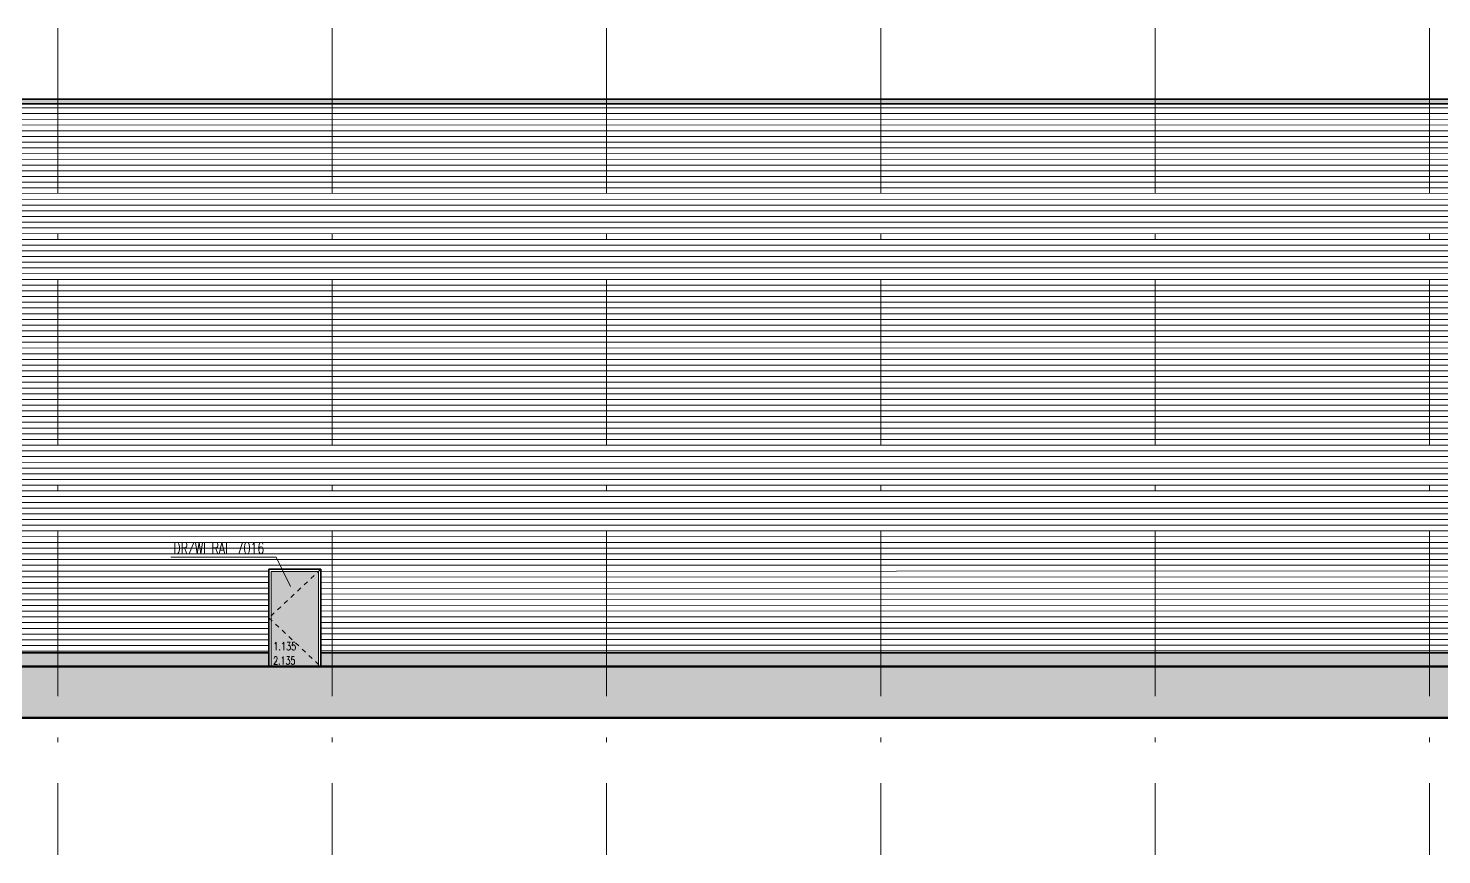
# Model space of a CAD drawing. Extents: x 6529560 to 6558080, y 5579316 to 5588131.
# Drawn here: x 6544000.35 to 6544031.27, y 5579545.44 to 5579563.51 of the extents above; entities that cross this region are included whole.
import ezdxf

# ---------------------------------------------------------------- set-up
doc = ezdxf.new("R2010")
doc.units = 0
doc.header["$MEASUREMENT"] = 0
for name, pattern in [('ACAD_ISO10W100', [18, 12, -3, 0, -3]), ('GR_HIDDEN', [0.004, 0.003, -0.001]), ('GR_SOLID', [0])]:
    doc.linetypes.add(name, pattern=pattern)
doc.layers.add('ARCH_BLACHA_7016', color=251, linetype='CONTINUOUS', lineweight=0, true_color=0x545454)
for name, color, linetype, lineweight in [('arch_linie widokowe elewacje', 150, 'GR_SOLID', 13), ('arch_osie', 181, 'CONTINUOUS', 5), ('arch_powierzchnia', 6, 'CONTINUOUS', 35), ('arch_sciany murowane wewnetrzne', 20, 'CONTINUOUS', 25), ('arch_sciany_ocieplenie', 253, 'CONTINUOUS', 15), ('FENSTER_N1', 7, 'GR_HIDDEN', 13), ('GESCHOSS_N8', 4, 'GR_SOLID', 18), ('RASTER_1_N9', 7, 'GR_SOLID', 18), ('STRICHART_0_N4', 4, 'GR_SOLID', 50), ('STRICHART_5_N0', 6, 'GR_HIDDEN', 13), ('TEXT_N2', 7, 'GR_SOLID', 25)]:
    doc.layers.add(name, color=color, linetype=linetype, lineweight=lineweight)
doc.styles.add('GR_STANDARD', font='simplex.shx')

msp = doc.modelspace()

# ---------------------------------------------------------------- hatches: boundary and pattern name
at = {"layer": 'ARCH_BLACHA_7016'}
h = msp.add_hatch(dxfattribs=at)
h.set_pattern_fill('LINE', color=256)
h.set_pattern_definition([(0, (2952.09783, -1380.60677), (0, 0.125), [])])
h.paths.add_polyline_path([(6544037.4615, 5579549.8595), (6544037.4615, 5579561.8595), (6543928.5415, 5579561.8595), (6543928.5415, 5579549.8595), (6544005.6165, 5579549.8595), (6544005.6165, 5579551.6845), (6544006.7515, 5579551.6845), (6544006.7515, 5579549.8595)])
at = {"layer": 'arch_sciany_ocieplenie'}
h = msp.add_hatch(color=256, dxfattribs=at)
h.dxf.hatch_style = 1
h.paths.add_polyline_path([(6544037.4615, 5579561.8595), (6543928.5415, 5579561.8595), (6543928.5415, 5579561.9595), (6544037.4615, 5579561.9595)])
at = {"layer": 'GESCHOSS_N8'}
h = msp.add_hatch(color=253, dxfattribs=at)
h.dxf.hatch_style = 1
h.paths.add_polyline_path([(6544006.7515, 5579549.8595), (6544037.4915, 5579549.8595), (6544037.4915, 5579549.5595), (6544006.7515, 5579549.5595)])
h.paths.add_polyline_path([(6543928.5115, 5579549.8595), (6544005.6165, 5579549.8595), (6544005.6165, 5579549.5595), (6543928.5115, 5579549.5595)])
at = {"layer": 'STRICHART_0_N4'}
msp.add_hatch(color=256, dxfattribs=at).paths.add_polyline_path([(6544046.8667, 5579549.5595), (6544004.356, 5579549.5595), (6543964.191, 5579549.5595), (6543921.6888, 5579549.5595), (6543921.6888, 5579548.4369), (6544046.8667, 5579548.4369)])

# ---------------------------------------------------------------- linework, layer by layer
at = {"layer": 'arch_linie widokowe elewacje', "extrusion": (0, 0, -1)}
for points in [[(-6544006.7515, 5579549.5595), (-6544005.6165, 5579549.5595), (-6544005.6165, 5579551.6845), (-6544006.7515, 5579551.6845), (-6544006.7515, 5579549.5595)], [(-6544006.7015, 5579549.5595), (-6544005.6665, 5579549.5595), (-6544005.6665, 5579551.6345), (-6544006.7015, 5579551.6345), (-6544006.7015, 5579549.5595)]]:
    msp.add_lwpolyline(points, dxfattribs=at)
at = {"layer": 'arch_linie widokowe elewacje', "color": 251, "extrusion": (0, 0, -1)}
msp.add_solid([(-6544006.7015, 5579549.5595, -6.5405), (-6544005.6665, 5579549.5595, -6.5405), (-6544006.7015, 5579551.6345, -6.5405), (-6544005.6665, 5579551.6345, -6.5405)], dxfattribs=at)
at = {"layer": 'arch_osie', "linetype": 'ACAD_ISO10W100', "ltscale": 0.3, "extrusion": (4.94832e-09, 8.0265e-10, 1), "elevation": 0}
for points in [[(6544001.0015, 5579563.5074), (6544001.0015, 5579545.4444)], [(6544007.0015, 5579563.5074), (6544007.0015, 5579545.4444)], [(6544013.0015, 5579563.5074), (6544013.0015, 5579545.4444)], [(6544019.0015, 5579563.5074), (6544019.0015, 5579545.4444)], [(6544025.0015, 5579563.5074), (6544025.0015, 5579545.4444)], [(6544031.0015, 5579563.5074), (6544031.0015, 5579545.4444)]]:
    msp.add_lwpolyline(points, dxfattribs=at)
at = {"layer": 'arch_powierzchnia'}
for points in [[(6544037.4615, 5579549.8595), (6544037.4615, 5579561.8595), (6543928.5415, 5579561.8595), (6543928.5415, 5579549.8595), (6544005.6165, 5579549.8595), (6544005.6165, 5579551.6845), (6544006.7515, 5579551.6845), (6544006.7515, 5579549.8595)], [(6543928.5115, 5579549.8595), (6544005.6165, 5579549.8595), (6544005.6165, 5579549.5595), (6543928.5115, 5579549.5595)], [(6544006.7515, 5579549.8595), (6544037.4915, 5579549.8595), (6544037.4915, 5579549.5595), (6544006.7515, 5579549.5595)]]:
    msp.add_lwpolyline(points, close=True, dxfattribs=at)
at = {"layer": 'arch_sciany murowane wewnetrzne'}
for points in [[(6544037.4615, 5579561.9595), (6543928.5415, 5579561.9595), (6543928.5415, 5579549.8595), (6544005.6165, 5579549.8595), (6544005.6165, 5579551.6845), (6544006.7515, 5579551.6845), (6544006.7515, 5579549.8595), (6544037.4615, 5579549.8595)], [(6544037.4615, 5579561.8595), (6543928.5415, 5579561.8595), (6543928.5415, 5579561.9595), (6544037.4615, 5579561.9595)], [(6543928.5115, 5579549.8595), (6544005.6165, 5579549.8595), (6544005.6165, 5579549.5595), (6543928.5115, 5579549.5595)], [(6544037.4915, 5579549.8595), (6544006.7515, 5579549.8595), (6544006.7515, 5579549.5595), (6544037.4915, 5579549.5595)]]:
    msp.add_lwpolyline(points, close=True, dxfattribs=at)
at = {"layer": 'RASTER_1_N9'}
msp.add_lwpolyline([(6544003.4721, 5579551.9447), (6544005.7786, 5579551.9456), (6544006.0881, 5579551.3102)], dxfattribs=at)
at = {"layer": 'STRICHART_0_N4'}
msp.add_lwpolyline([(6544046.8667, 5579549.5595), (6544004.356, 5579549.5595), (6544004.356, 5579549.5595), (6543964.191, 5579549.5595), (6543964.191, 5579549.5595), (6543921.6888, 5579549.5595), (6543921.6888, 5579548.4369), (6544046.8667, 5579548.4369)], close=True, dxfattribs=at)
at = {"layer": 'STRICHART_5_N0'}
msp.add_lwpolyline([(6544006.7515, 5579551.6845), (6544005.6165, 5579550.622), (6544006.7515, 5579549.5595)], dxfattribs=at)

# ---------------------------------------------------------------- texts
at = {"layer": 'FENSTER_N1', "style": 'GR_STANDARD'}
for s, width, p in [('1.135', 0.744444, (6544005.7119, 5579549.9122, 6.5405)), ('2.135', 0.716667, (6544005.7119, 5579549.5997, 6.5405))]:
    msp.add_text(s, height=0.175, dxfattribs=dict(at, width=width)).set_placement(p)
at = {"layer": 'TEXT_N2', "style": 'GR_STANDARD', "width": 0.708333}
msp.add_text('DRZWI RAL 7016', height=0.25, dxfattribs=at).set_placement((6544003.5278, 5579552.02, 4.3236))

doc.saveas('drawing.dxf')
